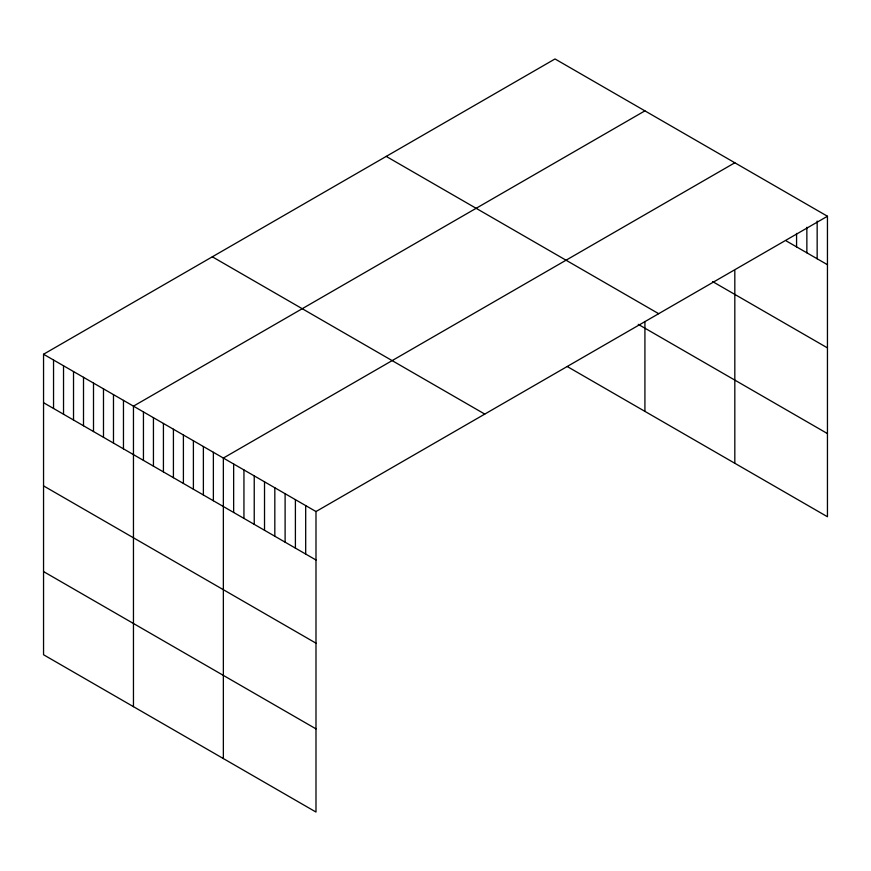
<?xml version="1.0" encoding="UTF-8"?>
<svg xmlns="http://www.w3.org/2000/svg" width="871" height="871" viewBox="0 0 871 871"><rect width="100%" height="100%" fill="white"/><g stroke="black" fill="none" stroke-linecap="round" stroke-linejoin="round"><path stroke-width="1.31" d="M827.45 216.248L315.988 511.538L315.988 812.044L43.55 654.752L43.55 354.247L555.012 58.956L827.45 216.248L827.45 516.753L567.228 366.517M644.921 110.857L133.459 406.147L133.459 706.664M734.819 162.768L223.357 458.059L223.357 758.565M786.284 240.94L827.45 264.708M712.62 281.594L827.45 347.888M386.234 156.399L658.672 313.691M638.258 324.35L827.45 433.584M212.328 256.803L484.766 414.084M43.55 354.247L315.988 511.538M43.55 402.707L315.988 559.999M43.55 485.887L315.988 643.179M43.55 571.583L315.988 728.875M817.161 221.071L817.161 258.763M806.862 227.244L806.862 252.83M796.573 233.417L796.573 246.885M734.819 270.641L734.819 463.274M644.921 321.497L644.921 411.373M305.688 505.594L305.688 554.054M295.4 499.649L295.4 548.12M285.111 493.705L285.111 542.176M274.822 487.771L274.822 536.231M264.523 481.826L264.523 530.287M254.234 475.882L254.234 524.353M243.945 469.937L243.945 518.408M233.646 464.003L233.646 512.464M213.373 452.289L213.373 500.76M203.379 446.518L203.379 494.989M193.395 440.759L193.395 489.219M183.4 434.988L183.4 483.459M173.416 429.218L173.416 477.689M163.421 423.458L163.421 471.919M153.438 417.688L153.438 466.148M143.443 411.918L143.443 460.389M123.464 400.388L123.464 448.848M113.48 394.617L113.48 443.078M103.486 388.847L103.486 437.318M93.502 383.088L93.502 431.548M83.507 377.317L83.507 425.777M73.523 371.547L73.523 420.018M63.529 365.776L63.529 414.248M53.545 360.017L53.545 408.477"/></g></svg>
